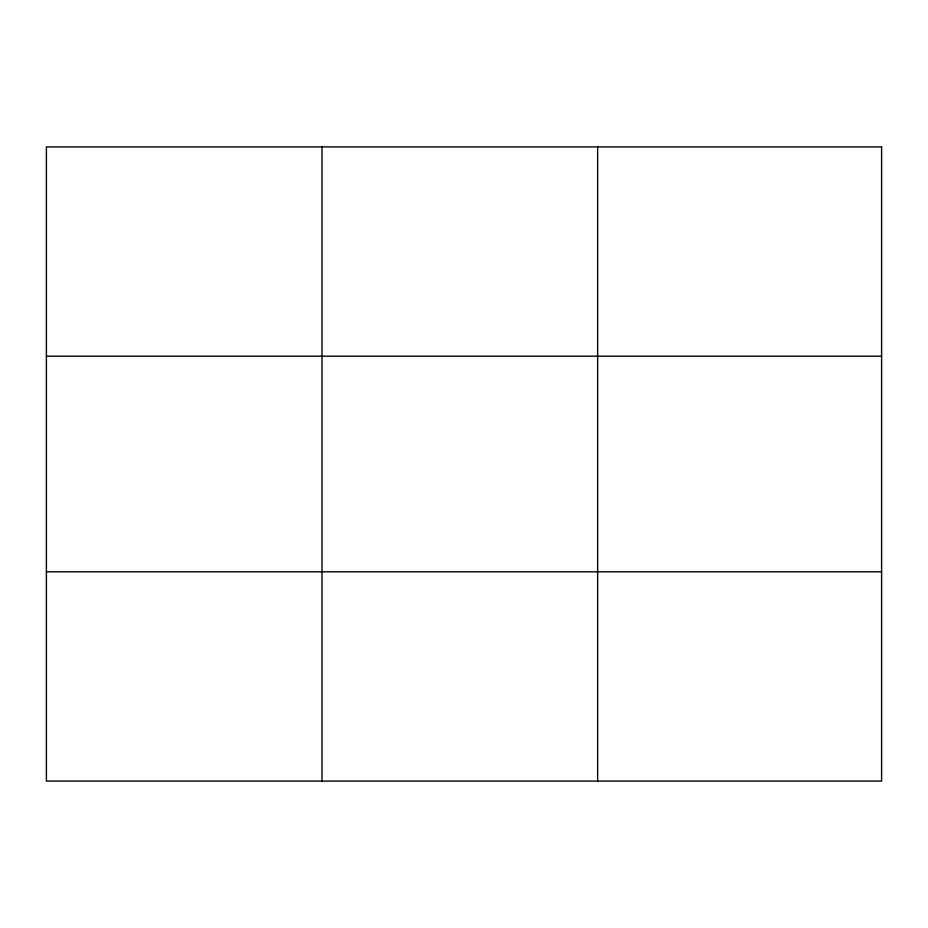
<?xml version="1.0" encoding="UTF-8"?>
<svg xmlns="http://www.w3.org/2000/svg" width="928" height="928" viewBox="0 0 928 928"><rect width="100%" height="100%" fill="white"/><g stroke="black" fill="none" stroke-linecap="round" stroke-linejoin="round"><path stroke-width="1.39" d="M322.016 781.098L322.016 146.902M597.632 781.098L597.632 146.902M46.4 356.19L881.6 356.19M46.4 571.81L881.6 571.81M881.6 146.902L881.6 781.098L46.4 781.098L46.4 146.902L881.6 146.902"/></g></svg>
